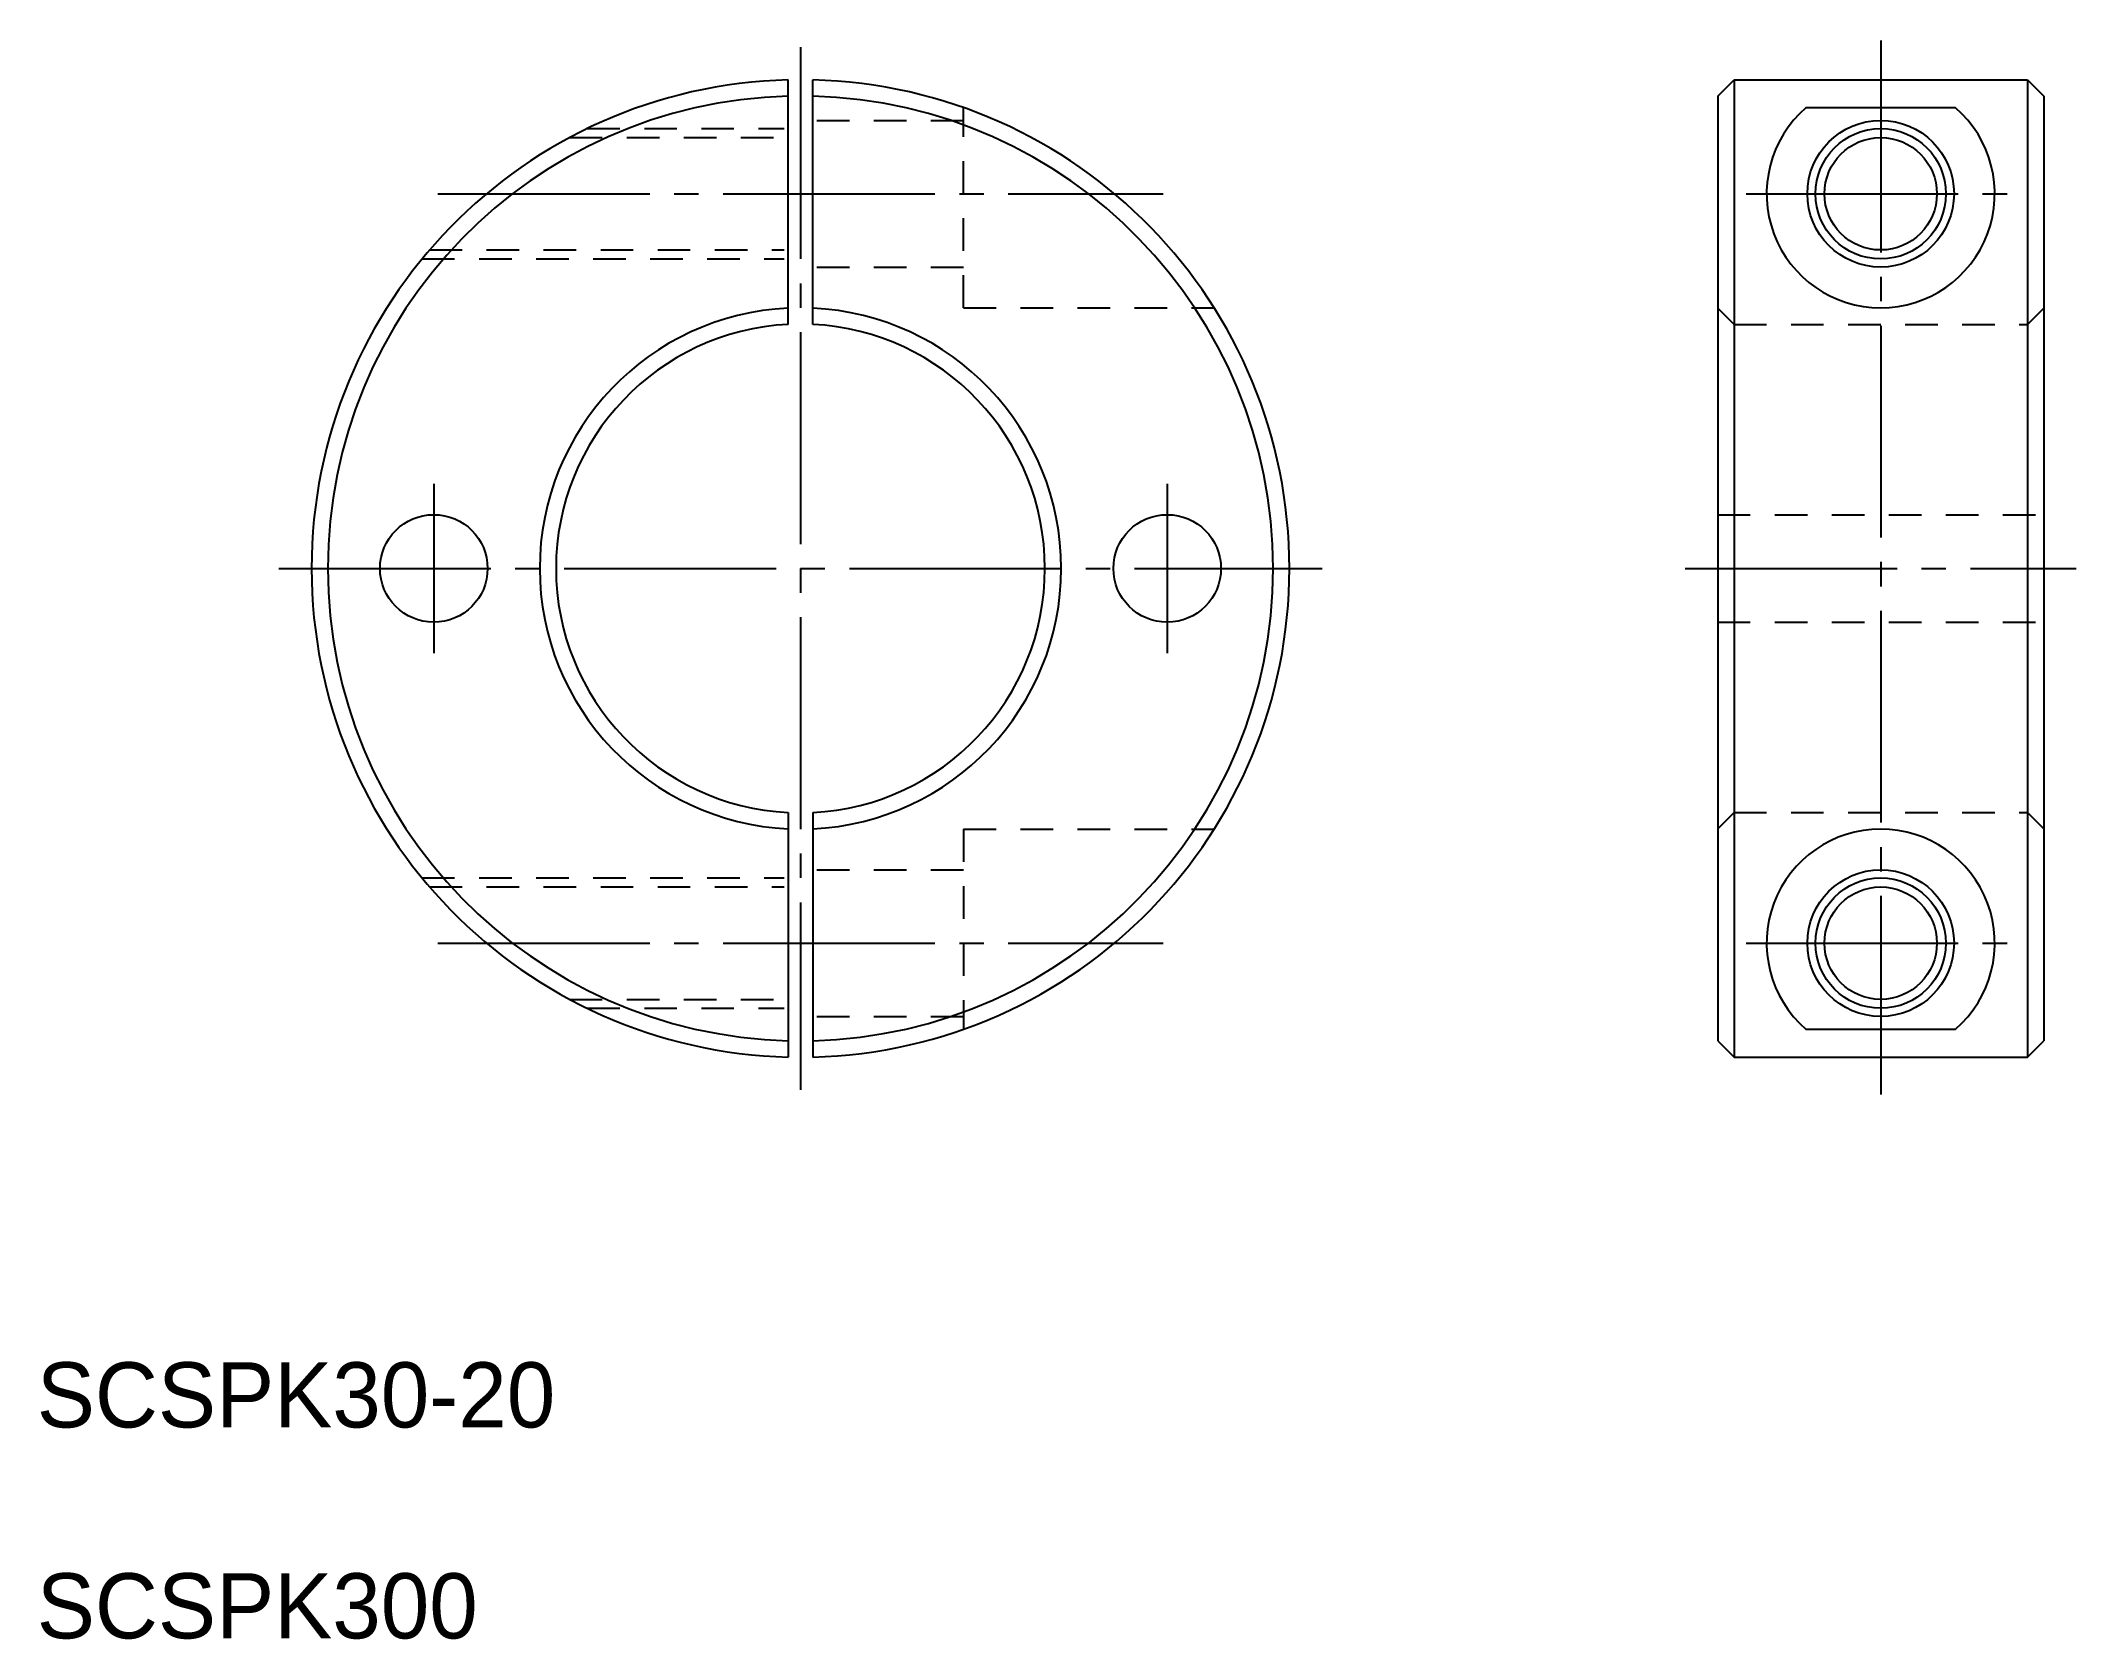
# Model space of a CAD drawing. Extents: x 62 to 187, y 139 to 237.
import ezdxf

# ---------------------------------------------------------------- set-up
doc = ezdxf.new("R2010")
doc.units = 0
doc.linetypes.add('CENTER', pattern=[17.5, 13, -1.5, 1.5, -1.5])
doc.linetypes.add('DASHED', pattern=[3.5, 2, -1.5])
doc.layers.get('0').update_dxf_attribs({"linetype": 'CONTINUOUS'})
doc.layers.add('CENTER', color=1, linetype='CENTER')

msp = doc.modelspace()

# ---------------------------------------------------------------- linework, layer by layer
at = {"color": 7, "linetype": 'CONTINUOUS'}
for p, q in [((107.94, 219.32), (107.94, 234.33)), ((109.44, 219.32), (109.44, 234.33)), ((164.97, 233.34), (165.97, 234.34)), ((165.97, 234.34), (165.97, 174.34)), ((165.97, 234.34), (183.97, 234.34)), ((183.97, 234.34), (183.97, 174.34)), ((183.97, 234.34), (184.97, 233.34)), ((164.97, 233.34), (164.97, 175.34)), ((184.97, 233.34), (184.97, 175.34)), ((107.94, 189.36), (107.94, 174.35)), ((109.44, 189.36), (109.44, 174.35)), ((164.97, 175.34), (165.97, 174.34)), ((183.97, 174.34), (184.97, 175.34)), ((165.97, 174.34), (183.97, 174.34))]:
    msp.add_line(p, q, dxfattribs=at)
at = {"color": 3, "linetype": 'DASHED'}
for p, q in [((118.69, 220.34), (118.69, 232.63)), ((95.61, 231.34), (107.69, 231.34)), ((109.69, 231.84), (118.69, 231.84)), ((94.53, 230.79), (107.69, 230.79)), ((85.93, 223.89), (107.69, 223.89)), ((85.47, 223.34), (107.69, 223.34)), ((109.69, 222.84), (118.69, 222.84)), ((118.69, 220.34), (134.07, 220.34)), ((165.97, 219.32), (164.97, 220.32)), ((183.97, 219.32), (184.97, 220.32)), ((165.97, 219.32), (183.97, 219.32)), ((164.97, 207.64), (184.97, 207.64)), ((164.97, 201.04), (184.97, 201.04)), ((165.97, 189.36), (164.97, 188.36)), ((165.97, 189.36), (183.97, 189.36)), ((183.97, 189.36), (184.97, 188.36)), ((118.69, 188.34), (134.07, 188.34)), ((118.69, 188.34), (118.69, 176.06)), ((85.47, 185.34), (107.69, 185.34)), ((109.69, 185.84), (118.69, 185.84)), ((85.93, 184.79), (107.69, 184.79)), ((94.53, 177.89), (107.69, 177.89)), ((95.61, 177.34), (107.69, 177.34)), ((109.69, 176.84), (118.69, 176.84))]:
    msp.add_line(p, q, dxfattribs=at)
for p, q in [((170.38, 232.63), (179.56, 232.63)), ((183.97, 219.32), (183.97, 219.33)), ((183.97, 204.34), (183.97, 204.34)), ((170.38, 176.06), (179.56, 176.06))]:
    msp.add_line(p, q)
at = {"color": 7, "linetype": 'CONTINUOUS'}
for centre in [(174.97, 227.34), (174.97, 181.34)]:
    msp.add_circle(centre, 4.5, dxfattribs=at)
at = {"color": 3, "linetype": 'CONTINUOUS'}
for centre in [(174.97, 227.34), (174.97, 181.34)]:
    msp.add_circle(centre, 4, dxfattribs=at)
for centre, radius in [((174.97, 227.34), 3.45), ((86.19, 204.34), 3.3), ((131.19, 204.34), 3.3), ((174.97, 181.34), 3.45)]:
    msp.add_circle(centre, radius)
for radius, start, end in [(30, 91.4325, 268.5675), (30, 271.4325, 88.5675), (29, 91.482, 268.518), (29, 271.482, 88.518), (16, 92.6867, 267.3133), (16, 272.6867, 87.3133), (15, 92.866, 267.134), (15, 272.866, 87.134)]:
    msp.add_arc((108.69, 204.34), radius, start, end)
at = {"color": 7, "linetype": 'CONTINUOUS'}
for centre, start, end in [((174.97, 227.34), 130.9837, 49.0163), ((174.97, 181.34), 310.9837, 229.0163)]:
    msp.add_arc(centre, 7, start, end, dxfattribs=at)
at = {"layer": 'CENTER', "color": 1, "linetype": 'CENTER'}
for p, q in [((108.69, 236.34), (108.69, 172.34)), ((174.97, 236.74), (174.97, 172.04)), ((86.44, 227.34), (130.94, 227.34)), ((166.72, 227.34), (183.22, 227.34)), ((86.19, 209.54), (86.19, 199.14)), ((131.19, 209.54), (131.19, 199.14)), ((76.69, 204.34), (140.69, 204.34)), ((162.97, 204.34), (186.97, 204.34)), ((86.44, 181.34), (130.94, 181.34)), ((166.72, 181.34), (183.22, 181.34))]:
    msp.add_line(p, q, dxfattribs=at)

# ---------------------------------------------------------------- texts
for s, p in [('SCSPK30-20', (61.83, 151.61)), ('SCSPK300', (61.83, 138.66))]:
    msp.add_text(s, height=4).set_placement(p)

doc.saveas('drawing.dxf')
